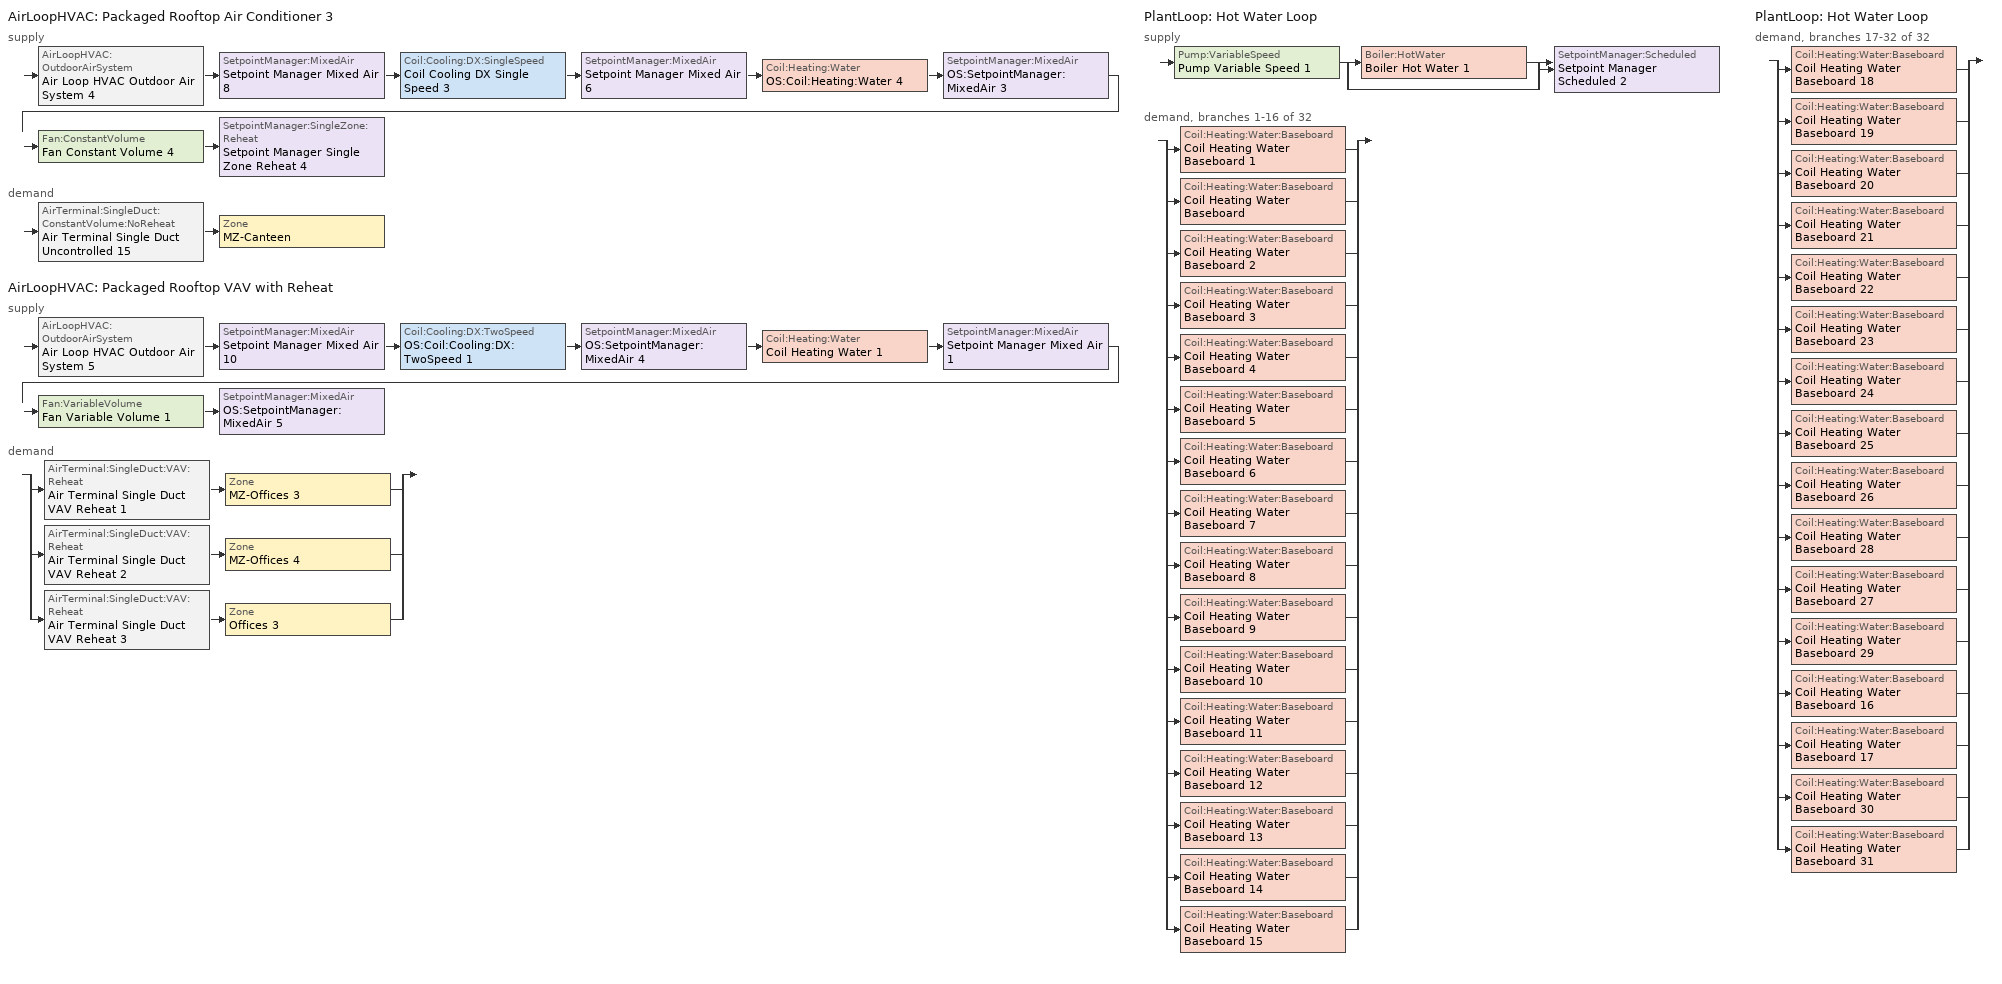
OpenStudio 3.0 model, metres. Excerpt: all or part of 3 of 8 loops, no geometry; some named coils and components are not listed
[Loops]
AirLoopHVAC 'Packaged Rooftop Air Conditioner 3'
 supply: AirLoopHVAC:OutdoorAirSystem 'Air Loop HVAC Outdoor Air System 4' > SetpointManager:MixedAir 'Setpoint Manager Mixed Air 8' > Coil:Cooling:DX:SingleSpeed 'Coil Cooling DX Single Speed 3' > SetpointManager:MixedAir 'Setpoint Manager Mixed Air 6' > Coil:Heating:Water 'OS:Coil:Heating:Water 4' > SetpointManager:MixedAir 'OS:SetpointManager:MixedAir 3' > Fan:ConstantVolume 'Fan Constant Volume 4' > SetpointManager:SingleZone:Reheat 'Setpoint Manager Single Zone Reheat 4'
 demand: AirTerminal:SingleDuct:ConstantVolume:NoReheat 'Air Terminal Single Duct Uncontrolled 15' > Zone 'MZ-Canteen'
AirLoopHVAC 'Packaged Rooftop VAV with Reheat'
 supply: AirLoopHVAC:OutdoorAirSystem 'Air Loop HVAC Outdoor Air System 5' > SetpointManager:MixedAir 'Setpoint Manager Mixed Air 10' > Coil:Cooling:DX:TwoSpeed 'OS:Coil:Cooling:DX:TwoSpeed 1' > SetpointManager:MixedAir 'OS:SetpointManager:MixedAir 4' > Coil:Heating:Water 'Coil Heating Water 1' > SetpointManager:MixedAir 'Setpoint Manager Mixed Air 1' > Fan:VariableVolume 'Fan Variable Volume 1' > SetpointManager:MixedAir 'OS:SetpointManager:MixedAir 5'
 demand: split
  | AirTerminal:SingleDuct:VAV:Reheat 'Air Terminal Single Duct VAV Reheat 1' > Zone 'MZ-Offices 3'
  | AirTerminal:SingleDuct:VAV:Reheat 'Air Terminal Single Duct VAV Reheat 2' > Zone 'MZ-Offices 4'
  | AirTerminal:SingleDuct:VAV:Reheat 'Air Terminal Single Duct VAV Reheat 3' > Zone 'Offices 3'
PlantLoop 'Hot Water Loop'
 supply: Pump:VariableSpeed 'Pump Variable Speed 1' > split
  | Boiler:HotWater 'Boiler Hot Water 1'
  | bypass
  join > SetpointManager:Scheduled 'Setpoint Manager Scheduled 2'
 demand, branches 1-16 of 32: split
  | Coil:Heating:Water:Baseboard 'Coil Heating Water Baseboard 1'
  | Coil:Heating:Water:Baseboard 'Coil Heating Water Baseboard'
  | Coil:Heating:Water:Baseboard 'Coil Heating Water Baseboard 2'
  | Coil:Heating:Water:Baseboard 'Coil Heating Water Baseboard 3'
  | Coil:Heating:Water:Baseboard 'Coil Heating Water Baseboard 4'
  | Coil:Heating:Water:Baseboard 'Coil Heating Water Baseboard 5'
  | Coil:Heating:Water:Baseboard 'Coil Heating Water Baseboard 6'
  | Coil:Heating:Water:Baseboard 'Coil Heating Water Baseboard 7'
  | Coil:Heating:Water:Baseboard 'Coil Heating Water Baseboard 8'
  | Coil:Heating:Water:Baseboard 'Coil Heating Water Baseboard 9'
  | Coil:Heating:Water:Baseboard 'Coil Heating Water Baseboard 10'
  | Coil:Heating:Water:Baseboard 'Coil Heating Water Baseboard 11'
  | Coil:Heating:Water:Baseboard 'Coil Heating Water Baseboard 12'
  | Coil:Heating:Water:Baseboard 'Coil Heating Water Baseboard 13'
  | Coil:Heating:Water:Baseboard 'Coil Heating Water Baseboard 14'
  | Coil:Heating:Water:Baseboard 'Coil Heating Water Baseboard 15'
PlantLoop 'Hot Water Loop'
 demand, branches 17-32 of 32: split
  | Coil:Heating:Water:Baseboard 'Coil Heating Water Baseboard 18'
  | Coil:Heating:Water:Baseboard 'Coil Heating Water Baseboard 19'
  | Coil:Heating:Water:Baseboard 'Coil Heating Water Baseboard 20'
  | Coil:Heating:Water:Baseboard 'Coil Heating Water Baseboard 21'
  | Coil:Heating:Water:Baseboard 'Coil Heating Water Baseboard 22'
  | Coil:Heating:Water:Baseboard 'Coil Heating Water Baseboard 23'
  | Coil:Heating:Water:Baseboard 'Coil Heating Water Baseboard 24'
  | Coil:Heating:Water:Baseboard 'Coil Heating Water Baseboard 25'
  | Coil:Heating:Water:Baseboard 'Coil Heating Water Baseboard 26'
  | Coil:Heating:Water:Baseboard 'Coil Heating Water Baseboard 28'
  | Coil:Heating:Water:Baseboard 'Coil Heating Water Baseboard 27'
  | Coil:Heating:Water:Baseboard 'Coil Heating Water Baseboard 29'
  | Coil:Heating:Water:Baseboard 'Coil Heating Water Baseboard 16'
  | Coil:Heating:Water:Baseboard 'Coil Heating Water Baseboard 17'
  | Coil:Heating:Water:Baseboard 'Coil Heating Water Baseboard 30'
  | Coil:Heating:Water:Baseboard 'Coil Heating Water Baseboard 31'
[Sizing:Zone] Zone Cooling Design Supply Air Temperature Input Method=SupplyAirTemperature; Zone Cooling Design Supply Air Temperature {C}=14; Zone Cooling Design Supply Air Temperature Difference {deltaC}=11.11; Zone Heating Design Supply Air Temperature Input Method=SupplyAirTemperature; Zone Heating Design Supply Air Temperature {C}=40; Zone Heating Design Supply Air Temperature Difference {deltaC}=11.11; Zone Cooling Design Supply Air Humidity Ratio {kg-H2O/kg-air}=0.0085; Zone Heating Design Supply Air Humidity Ratio {kg-H2O/kg-air}=0.008; Zone Heating Sizing Factor=1; Zone Cooling Sizing Factor=1; Heating Design Air Flow Method=DesignDay; Account for Dedicated Outdoor Air System=No; Dedicated Outdoor Air System Control Strategy=NeutralSupplyAir; Dedicated Outdoor Air Low Setpoint Temperature for Design {C}=Autosize; Dedicated Outdoor Air High Setpoint Temperature for Design {C}=Autosize
Corridor 1; Offices 3; Vestibule 1; Corridor 5; Washrooms 1; Corridor 4; Stairway 1; Washroom 2; Stairway 2; Vestibule 2; Corridor 6; MZ-Offices 2; MZ-Offices 3; MZ-Offices 4; MZ-Canteen; MZ-Stairway 1; MZ-Washroom 1; MZ-Stairway 2; MZ-Corridor2
[Zone equipment]
Corridor 1: Convective Baseboard Water 15
Offices 3: Air Terminal Single Duct VAV Reheat 3, Convective Baseboard Water 14
Vestibule 1: Convective Baseboard Water 1
Corridor 5: Convective Baseboard Water 28
Washrooms 1: Convective Baseboard Water 2, Fan Zone Exhaust 1
Corridor 4: Convective Baseboard Water 13
Stairway 1: Convective Baseboard Water 30
Washroom 2: Convective Baseboard Water 11, Fan Zone Exhaust 2
Stairway 2: Convective Baseboard Water 31
Vestibule 2: Convective Baseboard Water 7
Corridor 6: Convective Baseboard Water 9
MZ-Offices 2: Convective Baseboard Water 29
MZ-Offices 3: Air Terminal Single Duct VAV Reheat 1, Convective Baseboard Water 16
MZ-Offices 4: Air Terminal Single Duct VAV Reheat 2, Convective Baseboard Water 17
MZ-Canteen: Air Terminal Single Duct Uncontrolled 15, Convective Baseboard Water 18
MZ-Stairway 1: Convective Baseboard Water 19
MZ-Washroom 1: Convective Baseboard Water 21
MZ-Stairway 2: Convective Baseboard Water 20
MZ-Corridor2: Convective Baseboard Water 27
[PlantLoop]
Hot Water Loop: Fluid Type=Water; Glycol Concentration=0; Plant Loop Volume {m3}=Autocalculate; Load Distribution Scheme=Optimal
[Sizing:Plant]
Hot Water Loop: Loop Type=Heating; Design Loop Exit Temperature {C}=82; Loop Design Temperature Difference {deltaC}=11; Sizing Option=NonCoincident; Zone Timesteps in Averaging Window=1; Coincident Sizing Factor Mode=None
[SetpointManager:Scheduled]
Setpoint Manager Scheduled 2: Control Variable=Temperature; Schedule=Hot_Water_Temperature
[Boiler:HotWater]
Boiler Hot Water 1: Efficiency Curve Temperature Evaluation Variable=LeavingBoiler; Normalized Boiler Efficiency Curve=Boiler Efficiency 1; Water Outlet Upper Temperature Limit {C}=99; Boiler Flow Mode=ConstantFlow; Parasitic Electric Load {W}=0; Sizing Factor=1
[AirLoopHVAC] Availability Schedule=Always On Discrete; Design Supply Air Flow Rate {m3/s}=AutoSize
Packaged Rooftop Air Conditioner 3; Packaged Rooftop VAV with Reheat
[Sizing:System] Type of Load to Size On=Sensible; Design Outdoor Air Flow Rate {m3/s}=Autosize; Preheat Design Temperature {C}=7; Preheat Design Humidity Ratio {kg-H2O/kg-Air}=0.008; Precool Design Temperature {C}=12.8; Precool Design Humidity Ratio {kg-H2O/kg-Air}=0.008; Central Cooling Design Supply Air Temperature {C}=12.8; Sizing Option=NonCoincident; 100% Outdoor Air in Cooling=Yes; 100% Outdoor Air in Heating=Yes; Central Cooling Design Supply Air Humidity Ratio {kg-H2O/kg-Air}=0.0085; Central Heating Design Supply Air Humidity Ratio {kg-H2O/kg-Air}=0.008; Cooling Design Air Flow Method=DesignDay; Cooling Design Air Flow Rate {m3/s}=0; Heating Design Air Flow Method=DesignDay; Heating Design Air Flow Rate {m3/s}=0; System Outdoor Air Method=ZoneSum; Zone Maximum Outdoor Air Fraction=1; Cooling Supply Air Flow Rate Per Floor Area {m3/s-m2}=0.00996765; Cooling Fraction of Autosized Cooling Supply Air Flow Rate=1; Cooling Supply Air Flow Rate Per Unit Cooling Capacity {m3/s-W}=3.94755e-05; Heating Supply Air Flow Rate Per Floor Area {m3/s-m2}=0.00996765; Heating Fraction of Autosized Heating Supply Air Flow Rate=1; Heating Fraction of Autosized Cooling Supply Air Flow Rate=1; Heating Supply Air Flow Rate Per Unit Heating Capacity {m3/s-W}=3.15882e-05; Cooling Design Capacity Method=CoolingDesignCapacity; Cooling Design Capacity {W}=Autosize; Cooling Design Capacity Per Floor Area {W/m2}=234.7; Fraction of Autosized Cooling Design Capacity=1; Heating Design Capacity Method=HeatingDesignCapacity; Heating Design Capacity {W}=Autosize; Heating Design Capacity Per Floor Area {W/m2}=157; Fraction of Autosized Heating Design Capacity=1; Central Cooling Capacity Control Method=OnOff
Name | Central Heating Maximum System Air Flow Ratio | Central Heating Design Supply Air Temperature {C}
Packaged Rooftop Air Conditioner 3 | 1 | 40
Packaged Rooftop VAV with Reheat | 0.3 | 12.8
[Fan:ConstantVolume]
Fan Constant Volume 4: Availability Schedule=Always On Discrete; Fan Total Efficiency=0.75; Pressure Rise {Pa}=500; Maximum Flow Rate {m3/s}=AutoSize; Motor Efficiency=0.75
[Coil:Cooling:DX:SingleSpeed]
Coil Cooling DX Single Speed 3: Availability Schedule=Always On Discrete; Rated Total Cooling Capacity {W}=autosize; Rated Sensible Heat Ratio=autosize; Rated COP {W/W}=3; Rated Air Flow Rate {m3/s}=autosize; Rated Evaporator Fan Power Per Volume Flow Rate {W/(m3/s)}=773.3; Total Cooling Capacity Function of Temperature Curve=Curve Biquadratic 5; Total Cooling Capacity Function of Flow Fraction Curve=Curve Quadratic 7; Energy Input Ratio Function of Temperature Curve=Curve Biquadratic 6; Energy Input Ratio Function of Flow Fraction Curve=Curve Quadratic 8; Part Load Fraction Correlation Curve=Curve Quadratic 9; Minimum Outdoor Dry-Bulb Temperature for Compressor Operation {C}=-25; Condenser Type=AirCooled; Evaporative Condenser Effectiveness=0; Evaporative Condenser Air Flow Rate {m3/s}=Autosize; Evaporative Condenser Pump Rated Power Consumption {W}=Autosize; Crankcase Heater Capacity {W}=0; Maximum Outdoor Dry-Bulb Temperature for Crankcase Heater Operation {C}=0; Basin Heater Capacity {W/K}=0; Basin Heater Setpoint Temperature {C}=10
[Controller:OutdoorAir] Minimum Outdoor Air Flow Rate {m3/s}=Autosize; Maximum Outdoor Air Flow Rate {m3/s}=Autosize; Economizer Control Type=FixedDryBulb; Economizer Control Action Type=ModulateFlow; Economizer Maximum Limit Dry-Bulb Temperature {C}=19; Economizer Maximum Limit Enthalpy {J/kg}=64000; Economizer Maximum Limit Dewpoint Temperature {C}=0; Economizer Minimum Limit Dry-Bulb Temperature {C}=-100; Lockout Type=NoLockout; Minimum Limit Type=FixedMinimum; High Humidity Control=No; Heat Recovery Bypass Control Type=BypassWhenOAFlowGreaterThanMinimum
Name | Controller Mechanical Ventilation
Controller Outdoor Air 4 | Controller Mechanical Ventilation 4
Controller Outdoor Air 5 | Controller Mechanical Ventilation 5
[Controller:MechanicalVentilation] Availability Schedule=Always On Discrete; Demand Controlled Ventilation=No; System Outdoor Air Method=ZoneSum
Controller Mechanical Ventilation 4; Controller Mechanical Ventilation 5
[AirLoopHVAC:OutdoorAirSystem]
Name | Controller
Air Loop HVAC Outdoor Air System 4 | Controller Outdoor Air 4
Air Loop HVAC Outdoor Air System 5 | Controller Outdoor Air 5
[AirTerminal:SingleDuct:ConstantVolume:NoReheat]
Air Terminal Single Duct Uncontrolled 15: Availability Schedule=Always On Discrete; Maximum Air Flow Rate {m3/s}=AutoSize
[SetpointManager:SingleZone:Reheat]
Setpoint Manager Single Zone Reheat 4: Minimum Supply Air Temperature {C}=13; Maximum Supply Air Temperature {C}=44; Control Zone=MZ-Canteen
[Fan:VariableVolume]
Fan Variable Volume 1: Availability Schedule=Always On Discrete; Fan Total Efficiency=0.75; Pressure Rise {Pa}=500; Maximum Flow Rate {m3/s}=Autosize; Fan Power Minimum Flow Rate Input Method=FixedFlowRate; Fan Power Minimum Flow Fraction=0; Fan Power Minimum Air Flow Rate {m3/s}=0; Motor Efficiency=0.75; Motor In Airstream Fraction=1; Fan Power Coefficient 1=0.0407599; Fan Power Coefficient 2=0.088045; Fan Power Coefficient 3=-0.0729261; Fan Power Coefficient 4=0.94374; Fan Power Coefficient 5=0
[Pump:VariableSpeed]
Pump Variable Speed 1: Pump Control Type=Intermittent; Skin Loss Radiative Fraction=0.5; Design Power Sizing Method=PowerPerFlowPerPressure; Design Electric Power per Unit Flow Rate {W/(m3/s)}=348701.1; Design Shaft Power per Unit Flow Rate per Unit Head {W-s/m3-Pa}=1.28205; Design Minimum Flow Rate Fraction=0
[AirTerminal:SingleDuct:VAV:Reheat] Availability Schedule=Always On Discrete; Maximum Air Flow Rate {m3/s}=Autocalculate; Zone Minimum Air Flow Input Method=Constant; Constant Minimum Air Flow Fraction=0.3; Fixed Minimum Air Flow Rate {m3/s}=0; Maximum Hot Water or Steam Flow Rate {m3/s}=Autocalculate; Minimum Hot Water or Steam Flow Rate {m3/s}=0; Convergence Tolerance=0.001; Damper Heating Action=Normal; Maximum Flow per Zone Floor Area During Reheat {m3/s-m2}=Autocalculate; Maximum Flow Fraction During Reheat=Autocalculate; Maximum Reheat Air Temperature {C}=35; Control For Outdoor Air=No
Name | Reheat Coil
Air Terminal Single Duct VAV Reheat 1 | Coil Heating Water 2
Air Terminal Single Duct VAV Reheat 2 | Coil Heating Water 3
Air Terminal Single Duct VAV Reheat 3 | Coil Heating Water 4
[Coil:Cooling:DX:TwoSpeed]
OS:Coil:Cooling:DX:TwoSpeed 1: Availability Schedule=Always On Discrete 1; Rated High Speed Total Cooling Capacity {W}=Autosize; Rated High Speed Sensible Heat Ratio=Autosize; Rated High Speed COP {W/W}=3; Rated High Speed Air Flow Rate {m3/s}=Autosize; Unit Internal Static Air Pressure {Pa}=773.3; Total Cooling Capacity Function of Temperature Curve=OS:Curve:Biquadratic 25; Total Cooling Capacity Function of Flow Fraction Curve=OS:Curve:Quadratic 20; Energy Input Ratio Function of Temperature Curve=OS:Curve:Biquadratic 22; Energy Input Ratio Function of Flow Fraction Curve=OS:Curve:Quadratic 21; Part Load Fraction Correlation Curve=OS:Curve:Quadratic 22; Rated Low Speed Total Cooling Capacity {W}=Autosize; Rated Low Speed Sensible Heat Ratio=0.69; Rated Low Speed COP {W/W}=3; Low Speed Total Cooling Capacity Function of Temperature Curve=OS:Curve:Biquadratic 23; Low Speed Energy Input Ratio Function of Temperature Curve=OS:Curve:Biquadratic 24; Condenser Type=AirCooled; Minimum Outdoor Dry-Bulb Temperature for Compressor Operation {C}=-25; High Speed Evaporative Condenser Effectiveness=0; High Speed Evaporative Condenser Air Flow Rate {m3/s}=Autosize; High Speed Evaporative Condenser Pump Rated Power Consumption {W}=Autosize; Low Speed Evaporative Condenser Effectiveness=0; Low Speed Evaporative Condenser Air Flow Rate {m3/s}=Autosize; Low Speed Evaporative Condenser Pump Rated Power Consumption {W}=Autosize; Basin Heater Capacity {W/K}=10; Basin Heater Setpoint Temperature {C}=2
[ZoneHVAC:Baseboard:Convective:Water] Availability Schedule=Always On Discrete 1
Name | Heating Coil
Convective Baseboard Water | Coil Heating Water Baseboard
Convective Baseboard Water 1 | Coil Heating Water Baseboard 1
Convective Baseboard Water 2 | Coil Heating Water Baseboard 2
Convective Baseboard Water 3 | Coil Heating Water Baseboard 3
Convective Baseboard Water 4 | Coil Heating Water Baseboard 4
Convective Baseboard Water 5 | Coil Heating Water Baseboard 5
Convective Baseboard Water 6 | Coil Heating Water Baseboard 6
Convective Baseboard Water 7 | Coil Heating Water Baseboard 7
Convective Baseboard Water 8 | Coil Heating Water Baseboard 8
Convective Baseboard Water 9 | Coil Heating Water Baseboard 9
Convective Baseboard Water 10 | Coil Heating Water Baseboard 10
Convective Baseboard Water 11 | Coil Heating Water Baseboard 11
Convective Baseboard Water 12 | Coil Heating Water Baseboard 12
Convective Baseboard Water 13 | Coil Heating Water Baseboard 13
Convective Baseboard Water 14 | Coil Heating Water Baseboard 14
Convective Baseboard Water 15 | Coil Heating Water Baseboard 15
Convective Baseboard Water 16 | Coil Heating Water Baseboard 16
Convective Baseboard Water 17 | Coil Heating Water Baseboard 17
Convective Baseboard Water 18 | Coil Heating Water Baseboard 18
Convective Baseboard Water 19 | Coil Heating Water Baseboard 19
Convective Baseboard Water 20 | Coil Heating Water Baseboard 20
Convective Baseboard Water 21 | Coil Heating Water Baseboard 21
Convective Baseboard Water 22 | Coil Heating Water Baseboard 22
Convective Baseboard Water 23 | Coil Heating Water Baseboard 23
Convective Baseboard Water 24 | Coil Heating Water Baseboard 24
Convective Baseboard Water 25 | Coil Heating Water Baseboard 25
Convective Baseboard Water 26 | Coil Heating Water Baseboard 26
Convective Baseboard Water 27 | Coil Heating Water Baseboard 27
Convective Baseboard Water 28 | Coil Heating Water Baseboard 28
Convective Baseboard Water 29 | Coil Heating Water Baseboard 29
Convective Baseboard Water 30 | Coil Heating Water Baseboard 30
Convective Baseboard Water 31 | Coil Heating Water Baseboard 31
[Coil:Heating:Water:Baseboard] Heating Design Capacity Method=HeatingDesignCapacity; Heating Design Capacity {W}=Autosize; Heating Design Capacity Per Floor Area {W/m2}=0; Fraction of Autosized Heating Design Capacity=0.8; U-Factor Times Area Value {W/K}=autosize; Maximum Water Flow Rate {m3/s}=autosize; Convergence Tolerance=0.001
Coil Heating Water Baseboard; Coil Heating Water Baseboard 1; Coil Heating Water Baseboard 2; Coil Heating Water Baseboard 3; Coil Heating Water Baseboard 4; Coil Heating Water Baseboard 5; Coil Heating Water Baseboard 6; Coil Heating Water Baseboard 7; Coil Heating Water Baseboard 8; Coil Heating Water Baseboard 9; Coil Heating Water Baseboard 10; Coil Heating Water Baseboard 11; Coil Heating Water Baseboard 12; Coil Heating Water Baseboard 13; Coil Heating Water Baseboard 14; Coil Heating Water Baseboard 15; Coil Heating Water Baseboard 16; Coil Heating Water Baseboard 17; Coil Heating Water Baseboard 18; Coil Heating Water Baseboard 19; Coil Heating Water Baseboard 20; Coil Heating Water Baseboard 21; Coil Heating Water Baseboard 22; Coil Heating Water Baseboard 23; Coil Heating Water Baseboard 24; Coil Heating Water Baseboard 25; Coil Heating Water Baseboard 26; Coil Heating Water Baseboard 27; Coil Heating Water Baseboard 28; Coil Heating Water Baseboard 29; Coil Heating Water Baseboard 30; Coil Heating Water Baseboard 31
[Fan:ZoneExhaust] Availability Schedule=Always On; Fan Total Efficiency=0.6; Pressure Rise {Pa}=100; Maximum Flow Rate {m3/s}=1.12; Flow Fraction Schedule=Always On; System Availability Manager Coupling Mode=Coupled; Balanced Exhaust Fraction Schedule=Always On
Fan Zone Exhaust 1; Fan Zone Exhaust 2
[Schedule:Constant] Value=1
Always On Discrete; Always On Discrete 1
[Schedule:Ruleset]
Name | Default Day Schedule | Summer Design Day Schedule | Winter Design Day Schedule
Always On | Always On Default Schedule | Always On Summer Design Day | Always On Winter Design Day
Hot_Water_Temperature | Hot_Water_Temperature_Default | Hot_Water_Temperature_Summer_Design_Day | Hot_Water_Temperature_Winter_Design_Day
[Schedule:Day]
Always On Default Schedule; Always On Winter Design Day; Always On Summer Design Day: 24, 0, 1
Hot_Water_Temperature_Default; Hot_Water_Temperature_Summer_Design_Day; Hot_Water_Temperature_Winter_Design_Day: 24, 0, 82
[Curve:Biquadratic]
Name | Coefficient1 Constant | Coefficient2 x | Coefficient3 x**2 | Coefficient4 y | Coefficient5 y**2 | Coefficient6 x*y | Minimum Value of x | Maximum Value of x | Minimum Value of y | Maximum Value of y | Input Unit Type for X | Input Unit Type for Y | Output Unit Type | Minimum Value of x {BasedOnField A2} | Maximum Value of x {BasedOnField A2} | Minimum Value of y {BasedOnField A3} | Maximum Value of y {BasedOnField A3}
Curve Biquadratic 5 | 0.42415 | 0.04426 | -0.00042 | 0.00333 | -8e-005 | -0.00021 | 17 | 22 | 13 | 46
Curve Biquadratic 6 | 1.23649 | -0.02431 | 0.00057 | -0.01434 | 0.00063 | -0.00038 | 17 | 22 | 13 | 46
Boiler Efficiency 1 | 1 | 0 | 0 | 0 | 0 | 0 | 0 | 1 | 0 | 1 | Dimensionless | Dimensionless | Dimensionless
OS:Curve:Biquadratic 25 | 0.42415 | 0.04426 | -0.00042 | 0.00333 | -8e-005 | -0.00021 |  |  |  |  |  |  |  | 17 | 22 | 13 | 46
OS:Curve:Biquadratic 22; OS:Curve:Biquadratic 24 | 1.23649 | -0.02431 | 0.00057 | -0.01434 | 0.00063 | -0.00038 |  |  |  |  |  |  |  | 17 | 22 | 13 | 46
OS:Curve:Biquadratic 23 | 0.42415 | 0.04426 | -0.00042 | 0.00333 | -0.00008 | -0.00021 |  |  |  |  |  |  |  | 17 | 22 | 13 | 46
[Curve:Quadratic]
Name | Coefficient1 Constant | Coefficient2 x | Coefficient3 x**2 | Minimum Value of x | Maximum Value of x | Minimum Value of x {BasedOnField A2} | Maximum Value of x {BasedOnField A2}
Curve Quadratic 7 | 0.77136 | 0.34053 | -0.11088 | 0.75918 | 1.13877
Curve Quadratic 8 | 1.2055 | -0.32953 | 0.12308 | 0.75918 | 1.13877
Curve Quadratic 9 | 0.771 | 0.229 | 0 | 0 | 1
OS:Curve:Quadratic 20 | 0.77136 | 0.34053 | -0.11088 |  |  | 0.75918 | 1.13877
OS:Curve:Quadratic 21 | 1.2055 | -0.32953 | 0.12308 |  |  | 0.75918 | 1.13877
OS:Curve:Quadratic 22 | 0.771 | 0.229 | 0 |  |  | 0 | 1
